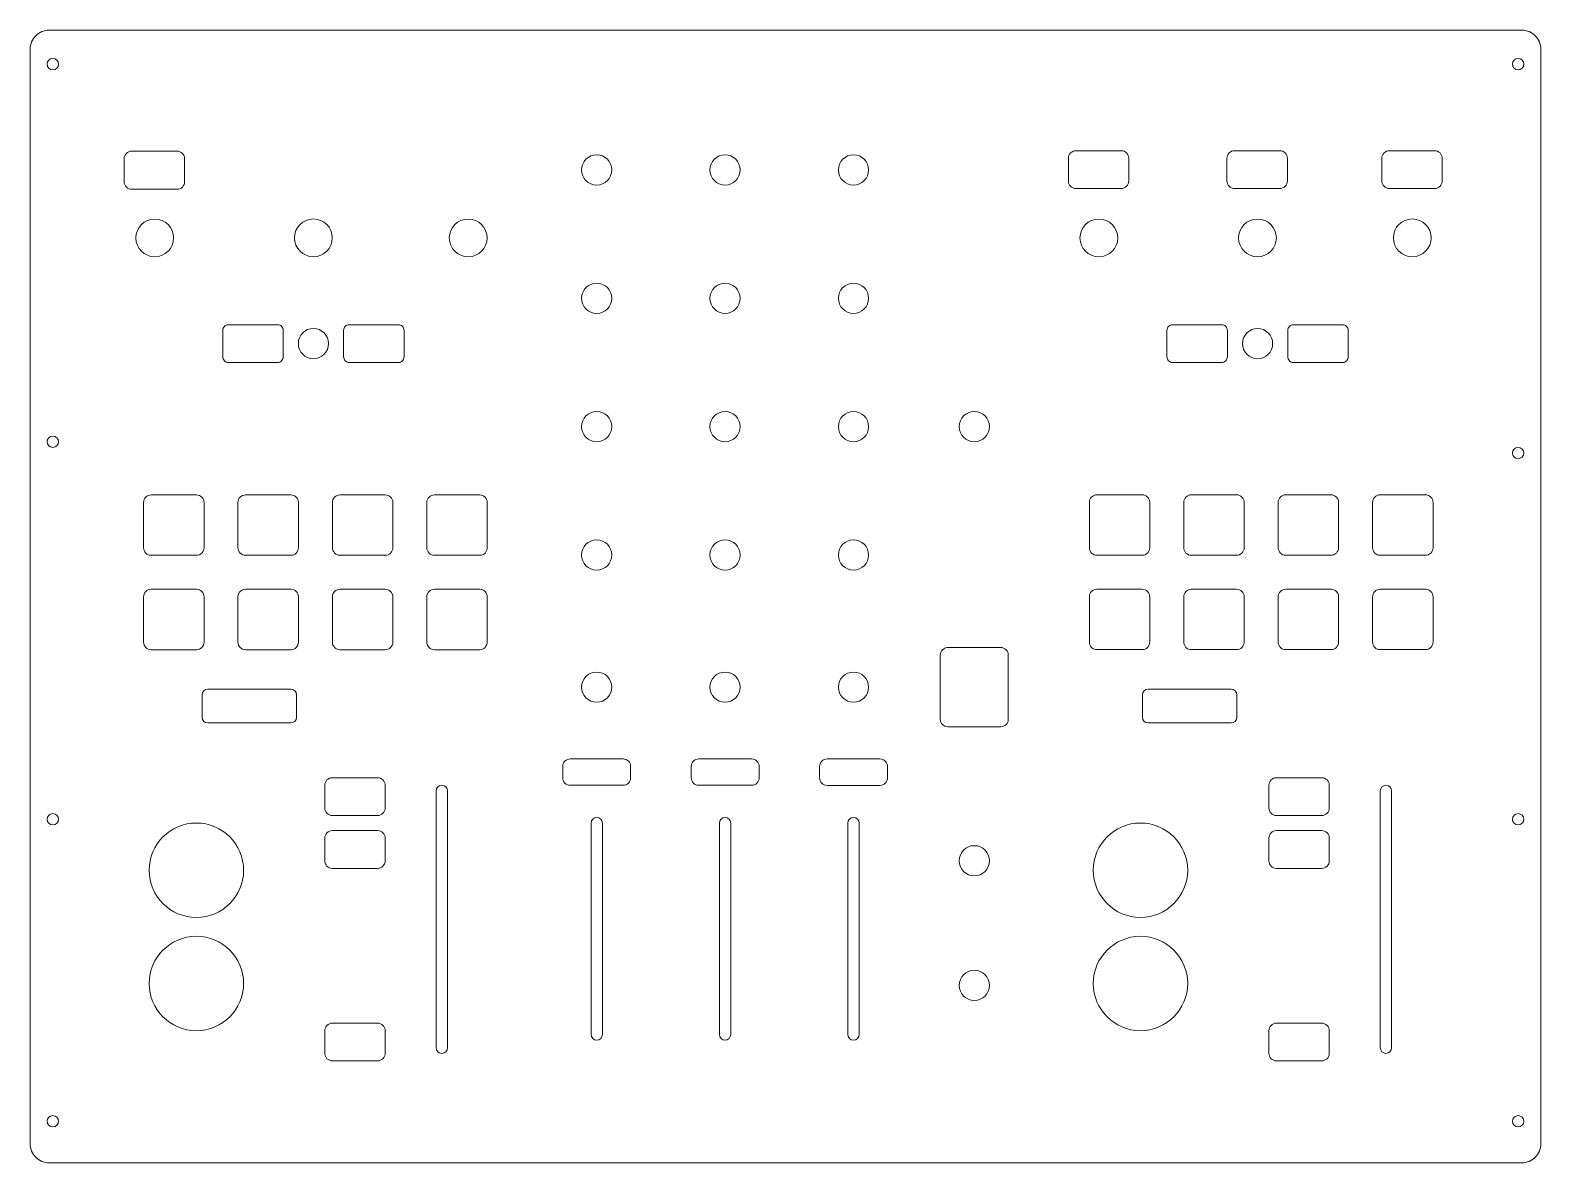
# Model space of a CAD drawing. Header units: millimetres. Extents: x 99 to 499, y -331 to -31.
import ezdxf

# ---------------------------------------------------------------- set-up
doc = ezdxf.new("R2010")
doc.units = ezdxf.units.MM
doc.layers.get('0').update_dxf_attribs({"lineweight": 5})

msp = doc.modelspace()

# ---------------------------------------------------------------- linework, layer by layer
for p, q in [((144.5, -207), (144.5, -213)), ((168, -205.5), (146, -205.5)), ((169.5, -213), (169.5, -207)), ((393.5, -207), (393.5, -213)), ((417, -205.5), (395, -205.5)), ((418.5, -213), (418.5, -207)), ((146, -214.5), (168, -214.5)), ((395, -214.5), (417, -214.5)), ((206.5, -300.5), (206.5, -232.5)), ((209.5, -232.5), (209.5, -300.5)), ((456.5, -300.5), (456.5, -232.5)), ((459.5, -232.5), (459.5, -300.5)), ((247.5, -241), (247.5, -297)), ((250.5, -297), (250.5, -241)), ((281.5, -297), (281.5, -241)), ((284.5, -241), (284.5, -297)), ((315.5, -241), (315.5, -297)), ((318.5, -297), (318.5, -241))]:
    msp.add_line(p, q)
for points in [[(104, -30.99), (494, -30.99, -0.414214), (499, -35.99), (499, -325.99, -0.414214), (494, -330.99), (104, -330.99, -0.414214), (99, -325.99), (99, -35.99, -0.414214)], [(125.88, -73.13, -0.414214), (123.88, -71.13), (123.88, -65.04, -0.414214), (125.88, -63.04), (137.88, -63.04, -0.414214), (139.88, -65.04), (139.88, -71.13, -0.414214), (137.88, -73.13)], [(387.9, -62.92, -0.414214), (389.9, -64.92), (389.9, -70.92, -0.414214), (387.9, -72.92), (375.9, -72.92, -0.414214), (373.9, -70.92), (373.9, -64.92, -0.414214), (375.9, -62.92)], [(429.9, -62.92, -0.414214), (431.9, -64.92), (431.9, -70.92, -0.414214), (429.9, -72.92), (417.9, -72.92, -0.414214), (415.9, -70.92), (415.9, -64.92, -0.414214), (417.9, -62.92)], [(472.9, -70.92, -0.414214), (470.9, -72.92), (458.9, -72.92, -0.414214), (456.9, -70.92), (456.9, -64.92, -0.414214), (458.9, -62.92), (470.9, -62.92, -0.414214), (472.9, -64.92)], [(151.5, -109), (164.5, -109, -0.414214), (166, -110.5), (166, -117.5, -0.414214), (164.5, -119), (151.5, -119, -0.414214), (150, -117.5), (150, -110.5, -0.414214)], [(196.5, -109), (183.5, -109, 0.414214), (182, -110.5), (182, -117.5, 0.414214), (183.5, -119), (196.5, -119, 0.414214), (198, -117.5), (198, -110.5, 0.414214)], [(401.5, -109), (414.5, -109, -0.414214), (416, -110.5), (416, -117.5, -0.414214), (414.5, -119), (401.5, -119, -0.414214), (400, -117.5), (400, -110.5, -0.414214)], [(446.5, -109), (433.5, -109, 0.414214), (432, -110.5), (432, -117.5, 0.414214), (433.5, -119), (446.5, -119, 0.414214), (448, -117.5), (448, -110.5, 0.414214)], [(143.02, -154.08, -0.414214), (145.02, -156.08), (145.02, -168.08, -0.414214), (143.02, -170.08), (131.02, -170.08, -0.414214), (129.02, -168.08), (129.02, -156.08, -0.414214), (131.02, -154.08)], [(168.02, -154.08, -0.414214), (170.02, -156.08), (170.02, -168.08, -0.414214), (168.02, -170.08), (156.02, -170.08, -0.414214), (154.02, -168.08), (154.02, -156.08, -0.414214), (156.02, -154.08)], [(181.02, -170.08, -0.414214), (179.02, -168.08), (179.02, -156.08, -0.414214), (181.02, -154.08), (193.02, -154.08, -0.414214), (195.02, -156.08), (195.02, -168.08, -0.414214), (193.02, -170.08)], [(218.02, -154.08, -0.414214), (220.02, -156.08), (220.02, -168.08, -0.414214), (218.02, -170.08), (206.02, -170.08, -0.414214), (204.02, -168.08), (204.02, -156.08, -0.414214), (206.02, -154.08)], [(381.46, -154.07), (393.46, -154.07, -0.414214), (395.46, -156.07), (395.46, -168.07, -0.414214), (393.46, -170.07), (381.46, -170.07, -0.414214), (379.46, -168.07), (379.46, -156.07, -0.414214)], [(418.46, -170.07), (406.46, -170.07, -0.414214), (404.46, -168.07), (404.46, -156.07, -0.414214), (406.46, -154.07), (418.46, -154.07, -0.414214), (420.46, -156.07), (420.46, -168.07, -0.414214)], [(429.46, -156.07, -0.414214), (431.46, -154.07), (443.46, -154.07, -0.414214), (445.46, -156.07), (445.46, -168.07, -0.414214), (443.46, -170.07), (431.46, -170.07, -0.414214), (429.46, -168.07)], [(468.46, -170.07), (456.46, -170.07, -0.414214), (454.46, -168.07), (454.46, -156.07, -0.414214), (456.46, -154.07), (468.46, -154.07, -0.414214), (470.46, -156.07), (470.46, -168.07, -0.414214)], [(131.02, -179.08), (143.02, -179.08, -0.414214), (145.02, -181.08), (145.02, -193.08, -0.414214), (143.02, -195.08), (131.02, -195.08, -0.414214), (129.02, -193.08), (129.02, -181.08, -0.414214)], [(170.02, -181.08), (170.02, -193.08, -0.414214), (168.02, -195.08), (156.02, -195.08, -0.414214), (154.02, -193.08), (154.02, -181.08, -0.414214), (156.02, -179.08), (168.02, -179.08, -0.414214)], [(195.02, -181.08), (195.02, -193.08, -0.414214), (193.02, -195.08), (181.02, -195.08, -0.414214), (179.02, -193.08), (179.02, -181.08, -0.414214), (181.02, -179.08), (193.02, -179.08, -0.414214)], [(220.02, -181.08), (220.02, -193.08, -0.414214), (218.02, -195.08), (206.02, -195.08, -0.414214), (204.02, -193.08), (204.02, -181.08, -0.414214), (206.02, -179.08), (218.02, -179.08, -0.414214)], [(381.46, -195.07, -0.414214), (379.46, -193.07), (379.46, -181.07, -0.414214), (381.46, -179.07), (393.46, -179.07, -0.414214), (395.46, -181.07), (395.46, -193.07, -0.414214), (393.46, -195.07)], [(404.46, -181.07, -0.414214), (406.46, -179.07), (418.46, -179.07, -0.414214), (420.46, -181.07), (420.46, -193.07, -0.414214), (418.46, -195.07), (406.46, -195.07, -0.414214), (404.46, -193.07)], [(443.46, -179.07, -0.414214), (445.46, -181.07), (445.46, -193.07, -0.414214), (443.46, -195.07), (431.46, -195.07, -0.414214), (429.46, -193.07), (429.46, -181.07, -0.414214), (431.46, -179.07)], [(454.46, -193.07), (454.46, -181.07, -0.414214), (456.46, -179.07), (468.46, -179.07, -0.414214), (470.46, -181.07), (470.46, -193.07, -0.414214), (468.46, -195.07), (456.46, -195.07, -0.414214)], [(358, -213.5, -0.414214), (356, -215.5), (342, -215.5, -0.414214), (340, -213.5), (340, -196.5, -0.414214), (342, -194.5), (356, -194.5, -0.414214), (358, -196.5)], [(240, -229), (240, -226, -0.414214), (242, -224), (256, -224, -0.414214), (258, -226), (258, -229, -0.414214), (256, -231), (242, -231, -0.414214)], [(292.03, -226), (292.03, -229, -0.414214), (290.03, -231), (276.03, -231, -0.414214), (274.03, -229), (274.03, -226, -0.414214), (276.03, -224), (290.03, -224, -0.414214)], [(326.02, -226.02), (326.02, -229.02, -0.414214), (324.02, -231.02), (310.02, -231.02, -0.414214), (308.02, -229.02), (308.02, -226.02, -0.414214), (310.02, -224.02), (324.02, -224.02, -0.414214)], [(179, -229), (191, -229, -0.414214), (193, -231), (193, -237, -0.414214), (191, -239), (179, -239, -0.414214), (177, -237), (177, -231, -0.414214)], [(427, -231, -0.414214), (429, -229), (441, -229, -0.414214), (443, -231), (443, -237, -0.414214), (441, -239), (429, -239, -0.414214), (427, -237)], [(179, -243), (191, -243, -0.414214), (193, -245), (193, -251, -0.414214), (191, -253), (179, -253, -0.414214), (177, -251), (177, -245, -0.414214)], [(441, -243, -0.414214), (443, -245), (443, -251, -0.414214), (441, -253), (429, -253, -0.414214), (427, -251), (427, -245, -0.414214), (429, -243)], [(177, -296, -0.414214), (179, -294), (191, -294, -0.414214), (193, -296), (193, -302, -0.414214), (191, -304), (179, -304, -0.414214), (177, -302)], [(443, -302, -0.414214), (441, -304), (429, -304, -0.414214), (427, -302), (427, -296, -0.414214), (429, -294), (441, -294, -0.414214), (443, -296)]]:
    msp.add_lwpolyline(points, format="xyb", close=True)
for centre, radius in [((105, -40), 1.5), ((493, -40), 1.5), ((249, -68), 4), ((283, -68), 4), ((317, -68), 4), ((131.98, -86.01), 5), ((173.98, -86), 5), ((214.98, -86.01), 5), ((381.98, -86.01), 5), ((423.98, -86.01), 5), ((464.98, -86), 5), ((249, -102), 4), ((283, -102), 4), ((317, -102), 4), ((174, -114), 4), ((424, -114), 4), ((249, -136), 4), ((283, -136), 4), ((317, -136), 4), ((349, -136), 4), ((105, -140), 1.5), ((493, -143), 1.5), ((249, -170), 4), ((283, -170), 4), ((317, -170), 4), ((249, -205), 4), ((283, -205), 4), ((317, -205), 4), ((105, -240), 1.5), ((493, -240), 1.5), ((143, -253.5), 12.5), ((393, -253.5), 12.5), ((349, -251), 4), ((143, -283.5), 12.5), ((393, -283.5), 12.5), ((349, -284), 4), ((105, -320), 1.5), ((493, -320), 1.5)]:
    msp.add_circle(centre, radius)
for centre, radius, start, end in [((146, -207), 1.5, 90, 180), ((168, -207), 1.5, 0, 90), ((395, -207), 1.5, 90, 180), ((417, -207), 1.5, 0, 90), ((146, -213), 1.5, 180, 270), ((168, -213), 1.5, 270, 0), ((395, -213), 1.5, 180, 270), ((417, -213), 1.5, 270, 0), ((208, -232.5), 1.5, 0, 180), ((208, -231.5), 0, 0, 0), ((458, -232.5), 1.5, 0, 180), ((249, -241), 1.5, 360, 180), ((283, -241), 1.5, 0, 180), ((283, -240), 0, 0, 0), ((317, -241), 1.5, 360, 180), ((249, -297), 1.5, 180, 0), ((283, -297), 1.5, 180, 0), ((317, -297), 1.5, 180, 0), ((208, -300.5), 1.5, 180, 0), ((458, -300.5), 1.5, 180, 0), ((458, -301.5), 0, 0, 0)]:
    msp.add_arc(centre, radius, start, end)

doc.saveas('drawing.dxf')
